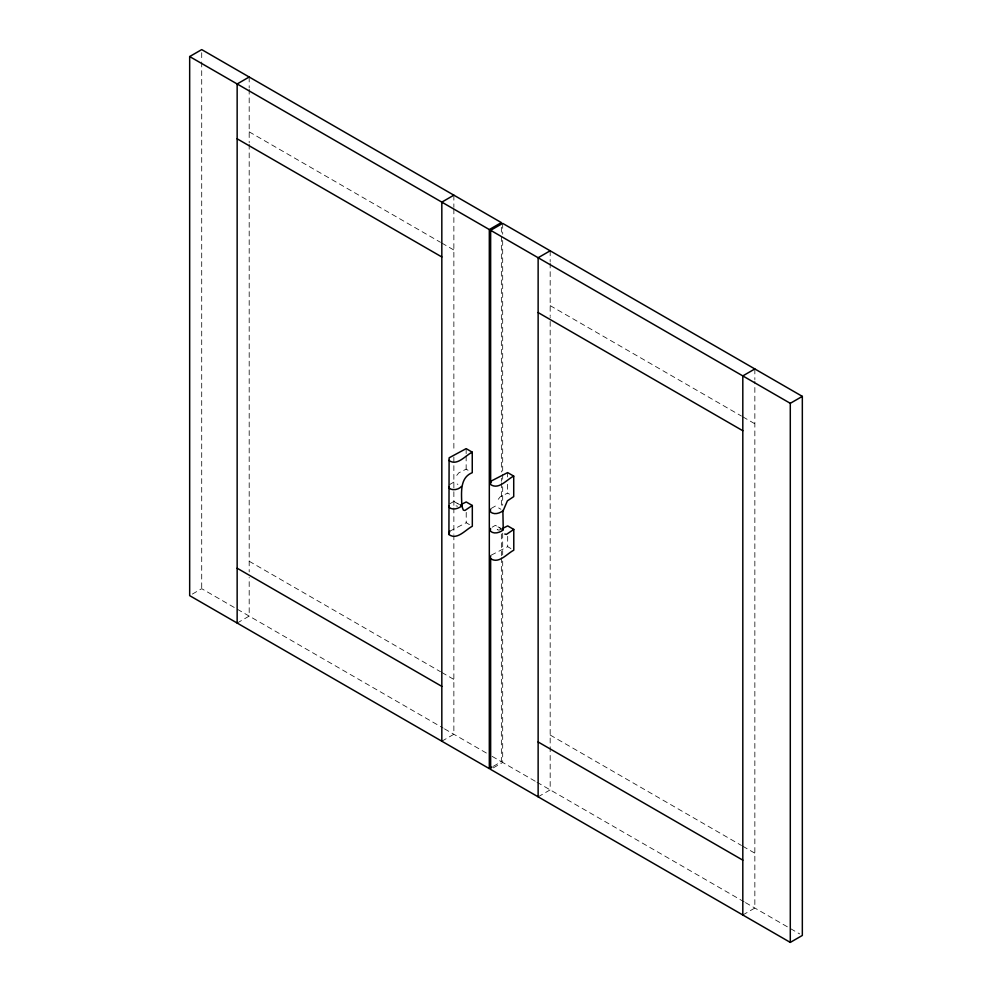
<?xml version="1.0" encoding="UTF-8"?>
<svg xmlns="http://www.w3.org/2000/svg" width="992" height="992" viewBox="0 0 992 992"><rect width="100%" height="100%" fill="white"/><g stroke="black" fill="none" stroke-linecap="round" stroke-linejoin="round"><path stroke-width="0.74" stroke-dasharray="4.96 3.72" d="M456.779 475.366L458.812 472.824L466.153 469.166L470.456 471.646M498.244 499.311L500.278 496.769L507.619 493.098L510.719 494.884M192.349 594.084L201.711 588.678L236.009 608.48M449.636 484.555L453.877 482.112L457.882 484.418M237.15 623.05L249.19 616.094L249.19 577.418M449.636 503.874L453.939 501.382L459.507 504.606M449.698 531.253L466.215 522.747L470.518 525.239M491.102 508.499L495.355 506.056L500.923 509.268M492.168 527.198L495.405 525.326L500.972 528.538L495.355 525.363M491.164 555.198L507.681 546.691L511.996 549.184M441.824 741.21L453.865 734.266L453.865 535.779M493.322 766.308L501.357 761.682L501.357 557.194M493.322 767.858L502.684 762.451L535.668 781.485M538.135 796.824L550.176 789.868L550.176 317.341M742.81 914.984L754.85 908.027L754.85 381.139M501.53 528.947L499.063 530.162L497.153 529.629L498.468 530.385M457.597 506.218L456.01 505.87M249.19 131.849L440.485 242.296M441.824 243.065L453.865 250.021M550.176 305.623L741.47 416.057M742.81 416.838L754.85 423.782M453.877 501.419L457.882 503.725M249.19 561.261L440.485 671.708M441.824 672.477L453.865 679.433M550.176 735.035L741.47 845.469M742.81 846.25L754.85 853.194M237.324 609.249L443.164 728.078M444.503 728.86L486.836 753.3M492.119 756.35L501.357 761.682M536.982 782.254L744.136 901.852M745.476 902.621L799.688 933.931M754.85 368.95L754.85 379.614M550.176 250.79L550.176 261.615M550.176 262.967L550.176 316.436M507.619 472.589L507.619 476.991M507.619 484.307L507.619 493.098M507.681 536.3L507.681 546.691M502.684 223.374L502.684 234.211M502.684 240.411L502.684 472.775M502.684 474.325L502.684 480.512M502.684 486.712L502.684 505.3M502.684 533.188L502.684 554.875M502.684 561.075L502.684 762.451M501.357 227.242L501.357 234.992M501.357 236.542L501.357 472.006M501.357 478.194L501.357 481.294M501.357 482.844L501.357 507.631M501.357 533.969L501.357 555.656M466.215 512.356L466.215 522.747M466.153 448.644L466.153 454.51M466.153 455.973L466.153 469.166M453.865 195.176L453.865 207.365M453.865 208.89L453.865 450.814M453.865 457.002L453.865 506.428M453.865 507.966L453.865 534.229M249.19 77.016L249.19 87.842M249.19 89.206L249.19 142.662M249.19 144.212L249.19 571.925M201.711 52.7L201.711 60.438M201.711 61.988L201.711 588.678"/><path stroke-width="1.49" d="M448.868 505.883L448.855 507.123C452.476 510.595 458.304 508.71 461.776 505.97C461.813 494.624 458.862 477.958 472.254 472.688L472.254 452.166L466.153 448.644L449.103 457.833L448.917 534.514C457.052 540.677 465.657 529.542 472.316 526.268L472.316 505.486L466.215 501.964L461.292 504.395M448.868 486.564L448.855 487.816C452.253 491.412 459.383 489.242 461.404 486.452M448.917 534.514L449.698 531.253M490.631 555.892L490.383 558.446C498.517 564.609 507.135 553.486 513.782 550.213L513.782 529.43L507.681 525.909L502.758 528.339M490.556 509.194L490.321 511.76C493.954 515.22 499.77 513.348 503.242 510.607L507.371 500.861L513.72 496.62L513.72 476.11L507.619 472.589L491.114 481.083L490.321 484.344C498.567 490.457 506.8 479.446 513.72 476.11M490.556 528.5L490.321 531.067C493.954 534.539 499.77 532.654 503.242 529.914L502.882 510.396M472.316 505.486L464.95 510.458L463.326 510.099L461.826 505.945L460.511 505.188L461.776 505.97M513.782 529.43L506.428 534.403L504.792 534.043M472.254 452.166C465.335 455.502 457.089 466.513 448.855 460.4M189.67 56.556L201.711 49.6L501.357 222.592L489.316 229.549L189.67 56.556L189.67 595.634L489.316 768.626L491.982 767.089M249.19 77.016L237.15 83.973L237.15 623.05M453.865 195.176L441.824 202.132L441.824 741.21M490.643 482.819L490.643 230.318L502.684 223.374L802.33 396.366L802.33 935.444L790.289 942.4L490.643 769.408L490.643 558.732M550.176 250.79L538.135 257.734L538.135 796.824M754.85 368.95L742.81 375.906L742.81 914.984M490.643 230.318L790.289 403.322L802.33 396.366M237.15 138.806L441.824 256.965M538.135 312.567L742.81 430.739M501.977 529.12L502.882 529.703M237.15 568.218L441.824 686.377M538.135 741.979L742.81 860.151M790.289 403.322L790.289 942.4M489.316 229.549L489.316 768.626"/></g></svg>
